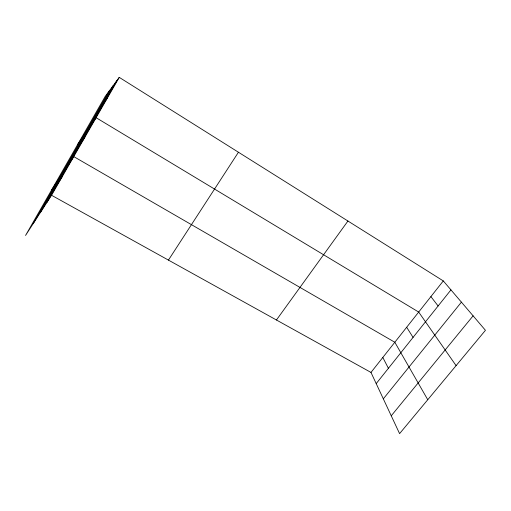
<?xml version="1.0" encoding="UTF-8"?>
<svg xmlns="http://www.w3.org/2000/svg" width="511" height="511" viewBox="0 0 511 511"><rect width="100%" height="100%" fill="white"/><g stroke="black" fill="none" stroke-linecap="round" stroke-linejoin="round"><path stroke-width="0.77" d="M33.272 223.518L109.405 90.715M40.503 212.346L113.321 85.414M46.91 202.452L116.77 80.744M51.554 195.279L119.261 77.372L443.293 280.922L485.45 330.304L399.583 433.628L370.98 372.43L51.554 195.279L25.55 235.45L105.196 96.413L119.261 77.372M168.438 260.105L238.439 152.24M58.248 182.702L62.559 176.116M51.49 190.169L73.763 156.602L394.824 342.255L427.758 399.723M81.217 142.69L84.832 137.325M77.761 144.3L96.106 117.702L418.688 312.055L456.093 365.627M104.698 101.778L107.578 97.716M276.438 320.001L347.94 221.02M370.98 372.43L443.293 280.922M376.205 383.608L450.945 289.89M383.32 398.842L461.407 302.142M391.247 415.794L473.103 315.836M430.894 296.61L438.119 305.974M406.667 327.27L413.067 337.388M382.809 357.457L388.417 368.29"/></g></svg>
